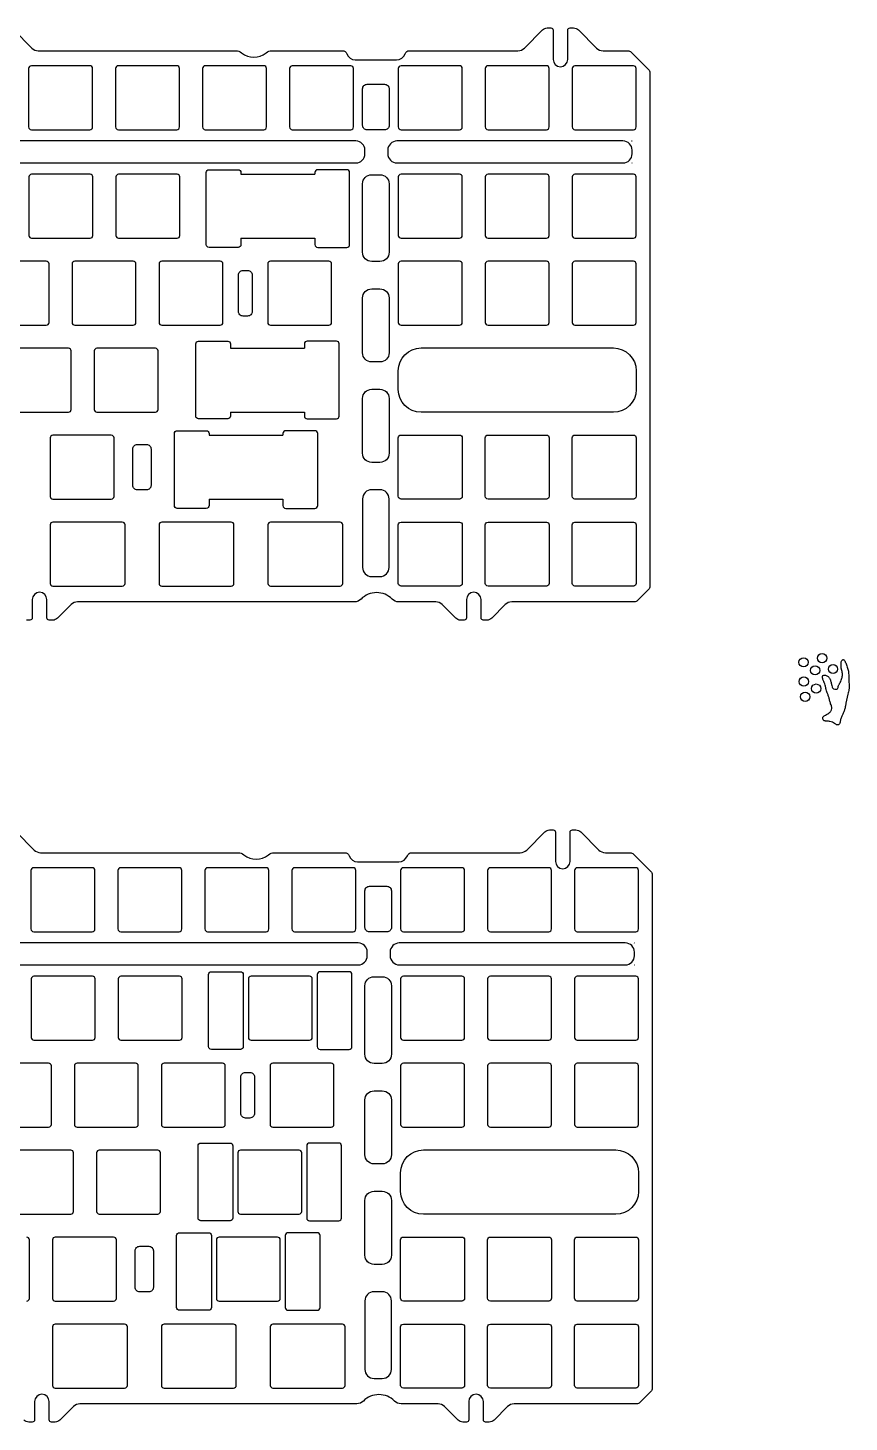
# Model space of a CAD drawing. Extents: x 825 to 1217, y 185 to 491.
# Drawn here: x 1037.5 to 1217.4, y 185.4 to 490.7 of the extents above; entities that cross this region are included whole.
import ezdxf

# ---------------------------------------------------------------- set-up
doc = ezdxf.new("R2010")
doc.units = 0
doc.header["$MEASUREMENT"] = 0
doc.layers.get('0').update_dxf_attribs({"linetype": 'CONTINUOUS'})

msp = doc.modelspace()

# ---------------------------------------------------------------- linework, layer by layer
for p, q in [((1084.21, 458.68), (1100.41, 458.68)), ((1084.21, 444.68), (1100.41, 444.68)), ((1081.91, 420.58), (1098.11, 420.58)), ((1081.91, 406.58), (1098.11, 406.58)), ((1077.21, 401.53), (1093.41, 401.53)), ((1077.21, 387.53), (1093.41, 387.53))]:
    msp.add_line(p, q)
for points in [[(1034.43, 490.29), (1038.4, 486.32)], [(1146.28, 486.32), (1150.25, 490.29)], [(1151.31, 490.73), (1152.09, 490.73)], [(1152.59, 490.23), (1152.59, 483.83)], [(1155.79, 483.83), (1155.79, 490.23)], [(1156.29, 490.73), (1157.07, 490.73)], [(1158.13, 490.29), (1162.1, 486.32)], [(1039.82, 485.73), (1083.08, 485.73)], [(1090.98, 485.73), (1106.42, 485.73)], [(1121.08, 485.73), (1144.86, 485.73)], [(1163.52, 485.73), (1168.96, 485.73)], [(1051.1, 482.43), (1038.3, 482.43)], [(1070.15, 482.43), (1057.35, 482.43)], [(1089.2, 482.43), (1076.4, 482.43)], [(1108.25, 482.43), (1095.45, 482.43)], [(1109.25, 483.73), (1118.25, 483.73)], [(1132.07, 482.43), (1119.27, 482.43)], [(1151.12, 482.43), (1138.32, 482.43)], [(1170.17, 482.43), (1157.37, 482.43)], [(1169.66, 485.44), (1173.48, 481.62)], [(1037.7, 481.83), (1037.7, 469.03)], [(1051.7, 469.03), (1051.7, 481.83)], [(1056.75, 481.83), (1056.75, 469.03)], [(1070.75, 469.03), (1070.75, 481.83)], [(1075.8, 481.83), (1075.8, 469.03)], [(1089.8, 469.03), (1089.8, 481.83)], [(1094.85, 481.83), (1094.85, 469.03)], [(1108.85, 469.03), (1108.85, 481.83)], [(1118.67, 481.83), (1118.67, 469.03)], [(1132.67, 469.03), (1132.67, 481.83)], [(1137.72, 481.83), (1137.72, 469.03)], [(1151.72, 469.03), (1151.72, 481.83)], [(1156.77, 481.83), (1156.77, 469.03)], [(1170.77, 469.03), (1170.77, 481.83)], [(1173.77, 480.92), (1173.77, 368.45)], [(1110.85, 469.38), (1110.85, 477.38)], [(1111.85, 478.38), (1115.65, 478.38)], [(1116.65, 477.38), (1116.65, 469.38)], [(1038.3, 468.43), (1051.1, 468.43)], [(1057.35, 468.43), (1070.15, 468.43)], [(1076.4, 468.43), (1089.2, 468.43)], [(1095.45, 468.43), (1108.25, 468.43)], [(1115.65, 468.38), (1111.85, 468.38)], [(1119.27, 468.43), (1132.07, 468.43)], [(1138.32, 468.43), (1151.12, 468.43)], [(1157.37, 468.43), (1170.17, 468.43)], [(1109.37, 465.96), (1034.87, 465.96)], [(1167.87, 465.96), (1118.37, 465.96)], [(1034.87, 461.16), (1109.37, 461.16)], [(1111.37, 463.16), (1111.37, 463.96)], [(1116.37, 463.96), (1116.37, 463.16)], [(1118.37, 461.16), (1167.87, 461.16)], [(1169.87, 463.16), (1169.87, 463.96)], [(1037.76, 458.08), (1037.76, 445.28)], [(1051.16, 458.68), (1038.36, 458.68)], [(1051.76, 445.28), (1051.76, 458.08)], [(1056.81, 458.08), (1056.81, 445.28)], [(1070.21, 458.68), (1057.41, 458.68)], [(1070.81, 445.28), (1070.81, 458.08)], [(1076.61, 443.26), (1076.61, 459.06)], [(1077.21, 459.66), (1083.61, 459.66)], [(1084.21, 459.06), (1084.21, 458.68)], [(1100.41, 459.06), (1100.41, 458.68)], [(1107.41, 459.66), (1101.01, 459.66)], [(1108.01, 443.26), (1108.01, 459.06)], [(1112.85, 458.58), (1114.65, 458.58)], [(1118.67, 458.08), (1118.67, 445.28)], [(1132.07, 458.68), (1119.27, 458.68)], [(1132.67, 445.28), (1132.67, 458.08)], [(1137.72, 458.08), (1137.72, 445.28)], [(1151.12, 458.68), (1138.32, 458.68)], [(1151.72, 445.28), (1151.72, 458.08)], [(1156.77, 458.08), (1156.77, 445.28)], [(1170.17, 458.68), (1157.37, 458.68)], [(1170.77, 445.28), (1170.77, 458.08)], [(1110.85, 441.58), (1110.85, 456.58)], [(1116.65, 456.58), (1116.65, 441.58)], [(1038.36, 444.68), (1051.16, 444.68)], [(1057.41, 444.68), (1070.21, 444.68)], [(1084.21, 444.68), (1084.21, 443.26)], [(1100.41, 444.68), (1100.41, 443.26)], [(1119.27, 444.68), (1132.07, 444.68)], [(1138.32, 444.68), (1151.12, 444.68)], [(1157.37, 444.68), (1170.17, 444.68)], [(1083.61, 442.66), (1077.21, 442.66)], [(1101.01, 442.66), (1107.41, 442.66)], [(1041.56, 439.63), (1028.76, 439.63)], [(1042.16, 426.23), (1042.16, 439.03)], [(1047.21, 439.03), (1047.21, 426.23)], [(1060.61, 439.63), (1047.81, 439.63)], [(1061.21, 426.23), (1061.21, 439.03)], [(1066.26, 439.03), (1066.26, 426.23)], [(1079.66, 439.63), (1066.86, 439.63)], [(1080.26, 426.23), (1080.26, 439.03)], [(1083.66, 428.63), (1083.66, 436.63)], [(1084.66, 437.63), (1085.66, 437.63)], [(1086.66, 436.63), (1086.66, 428.63)], [(1090.06, 439.03), (1090.06, 426.23)], [(1103.46, 439.63), (1090.66, 439.63)], [(1104.06, 426.23), (1104.06, 439.03)], [(1114.65, 439.58), (1112.85, 439.58)], [(1118.67, 439.03), (1118.67, 426.23)], [(1132.07, 439.63), (1119.27, 439.63)], [(1132.67, 426.23), (1132.67, 439.03)], [(1137.72, 439.03), (1137.72, 426.23)], [(1151.12, 439.63), (1138.32, 439.63)], [(1151.72, 426.23), (1151.72, 439.03)], [(1156.77, 439.03), (1156.77, 426.23)], [(1170.17, 439.63), (1157.37, 439.63)], [(1170.77, 426.23), (1170.77, 439.03)], [(1112.85, 433.58), (1114.65, 433.58)], [(1110.85, 419.58), (1110.85, 431.58)], [(1116.65, 431.58), (1116.65, 419.58)], [(1085.66, 427.63), (1084.66, 427.63)], [(1028.76, 425.63), (1041.56, 425.63)], [(1047.81, 425.63), (1060.61, 425.63)], [(1066.86, 425.63), (1079.66, 425.63)], [(1090.66, 425.63), (1103.46, 425.63)], [(1119.27, 425.63), (1132.07, 425.63)], [(1138.32, 425.63), (1151.12, 425.63)], [(1157.37, 425.63), (1170.17, 425.63)], [(1074.31, 405.73), (1074.31, 421.53)], [(1074.91, 422.13), (1081.31, 422.13)], [(1081.91, 421.53), (1081.91, 420.58)], [(1098.11, 421.53), (1098.11, 420.58)], [(1105.11, 422.13), (1098.71, 422.13)], [(1105.71, 405.73), (1105.71, 421.53)], [(1046.41, 420.58), (1033.61, 420.58)], [(1047.01, 407.18), (1047.01, 419.98)], [(1052.06, 419.98), (1052.06, 407.18)], [(1065.46, 420.58), (1052.66, 420.58)], [(1066.06, 407.18), (1066.06, 419.98)], [(1123.67, 420.63), (1165.77, 420.63)], [(1114.65, 417.58), (1112.85, 417.58)], [(1118.67, 411.55), (1118.67, 415.63)], [(1170.77, 415.63), (1170.77, 411.55)], [(1110.85, 397.58), (1110.85, 409.58)], [(1112.85, 411.58), (1114.65, 411.58)], [(1116.65, 409.58), (1116.65, 397.58)], [(1033.61, 406.58), (1046.41, 406.58)], [(1052.66, 406.58), (1065.46, 406.58)], [(1081.91, 406.58), (1081.91, 405.73)], [(1098.11, 406.58), (1098.11, 405.73)], [(1165.77, 406.55), (1123.67, 406.55)], [(1081.31, 405.13), (1074.91, 405.13)], [(1098.71, 405.13), (1105.11, 405.13)], [(1042.41, 400.93), (1042.41, 388.13)], [(1055.81, 401.53), (1043.01, 401.53)], [(1056.41, 388.13), (1056.41, 400.93)], [(1069.61, 386.11), (1069.61, 401.91)], [(1070.21, 402.51), (1076.61, 402.51)], [(1077.21, 401.91), (1077.21, 401.53)], [(1093.41, 401.91), (1093.41, 401.53)], [(1100.41, 402.51), (1094.01, 402.51)], [(1101.01, 386.11), (1101.01, 401.91)], [(1118.67, 388.15), (1118.67, 400.95)], [(1119.27, 401.55), (1132.07, 401.55)], [(1132.67, 400.95), (1132.67, 388.15)], [(1137.72, 388.15), (1137.72, 400.95)], [(1138.32, 401.55), (1151.12, 401.55)], [(1151.72, 400.95), (1151.72, 388.15)], [(1156.77, 388.15), (1156.77, 400.95)], [(1157.37, 401.55), (1170.17, 401.55)], [(1170.77, 400.95), (1170.77, 388.15)], [(1060.51, 390.53), (1060.51, 398.53)], [(1061.51, 399.53), (1063.51, 399.53)], [(1064.51, 398.53), (1064.51, 390.53)], [(1114.65, 395.58), (1112.85, 395.58)], [(1063.51, 389.53), (1061.51, 389.53)], [(1114.65, 389.58), (1112.85, 389.58)], [(1043.01, 387.53), (1055.81, 387.53)], [(1076.61, 385.51), (1070.21, 385.51)], [(1077.21, 387.53), (1077.21, 386.11)], [(1093.41, 387.53), (1093.41, 386.11)], [(1094.01, 385.51), (1100.41, 385.51)], [(1110.85, 387.58), (1110.85, 372.58)], [(1116.65, 372.58), (1116.65, 387.58)], [(1132.07, 387.55), (1119.27, 387.55)], [(1151.12, 387.55), (1138.32, 387.55)], [(1170.17, 387.55), (1157.37, 387.55)], [(1042.41, 381.88), (1042.41, 369.08)], [(1058.21, 382.48), (1043.01, 382.48)], [(1058.81, 369.08), (1058.81, 381.88)], [(1066.26, 381.88), (1066.26, 369.08)], [(1082.06, 382.48), (1066.86, 382.48)], [(1082.66, 369.08), (1082.66, 381.88)], [(1090.11, 381.88), (1090.11, 369.08)], [(1105.91, 382.48), (1090.71, 382.48)], [(1106.51, 369.08), (1106.51, 381.88)], [(1118.67, 369.08), (1118.67, 381.88)], [(1119.27, 382.48), (1132.07, 382.48)], [(1132.67, 381.88), (1132.67, 369.08)], [(1137.72, 369.08), (1137.72, 381.88)], [(1138.32, 382.48), (1151.12, 382.48)], [(1151.72, 381.88), (1151.72, 369.08)], [(1156.77, 369.08), (1156.77, 381.88)], [(1157.37, 382.48), (1170.17, 382.48)], [(1170.77, 381.88), (1170.77, 369.08)], [(1112.85, 370.58), (1114.65, 370.58)], [(1043.01, 368.48), (1058.21, 368.48)], [(1066.86, 368.48), (1082.06, 368.48)], [(1090.71, 368.48), (1105.91, 368.48)], [(1132.07, 368.48), (1119.27, 368.48)], [(1151.12, 368.48), (1138.32, 368.48)], [(1170.17, 368.48), (1157.37, 368.48)], [(1173.48, 367.74), (1171.06, 365.32)], [(1038.49, 365.53), (1038.49, 361.53)], [(1041.69, 361.53), (1041.69, 365.53)], [(1047, 364.45), (1044.03, 361.47)], [(1109.08, 365.03), (1048.42, 365.03)], [(1126.86, 365.03), (1118.75, 365.03)], [(1131.25, 361.47), (1128.28, 364.45)], [(1133.59, 365.53), (1133.59, 361.53)], [(1136.79, 361.53), (1136.79, 365.53)], [(1142.1, 364.45), (1139.13, 361.47)], [(1170.36, 365.03), (1143.52, 365.03)], [(1037.99, 361.03), (1037.21, 361.03)], [(1042.97, 361.03), (1042.19, 361.03)], [(1132.36, 361.03), (1132.31, 361.03)], [(1133.09, 361.03), (1132.36, 361.03)], [(1138.02, 361.03), (1137.29, 361.03)], [(1138.07, 361.03), (1138.02, 361.03)], [(1034.94, 314.66), (1038.91, 310.69)], [(1146.79, 310.69), (1150.76, 314.66)], [(1151.82, 315.1), (1152.6, 315.1)], [(1153.1, 314.6), (1153.1, 308.2)], [(1156.3, 308.2), (1156.3, 314.6)], [(1156.8, 315.1), (1157.58, 315.1)], [(1158.64, 314.66), (1162.61, 310.69)], [(1040.33, 310.1), (1083.59, 310.1)], [(1091.49, 310.1), (1106.93, 310.1)], [(1121.59, 310.1), (1145.37, 310.1)], [(1164.03, 310.1), (1169.47, 310.1)], [(1170.17, 309.81), (1173.99, 305.99)], [(1038.21, 306.2), (1038.21, 293.4)], [(1051.61, 306.8), (1038.81, 306.8)], [(1052.21, 293.4), (1052.21, 306.2)], [(1057.26, 306.2), (1057.26, 293.4)], [(1070.66, 306.8), (1057.86, 306.8)], [(1071.26, 293.4), (1071.26, 306.2)], [(1076.31, 306.2), (1076.31, 293.4)], [(1089.71, 306.8), (1076.91, 306.8)], [(1090.31, 293.4), (1090.31, 306.2)], [(1095.36, 306.2), (1095.36, 293.4)], [(1108.76, 306.8), (1095.96, 306.8)], [(1109.36, 293.4), (1109.36, 306.2)], [(1109.76, 308.1), (1118.76, 308.1)], [(1119.18, 306.2), (1119.18, 293.4)], [(1132.58, 306.8), (1119.78, 306.8)], [(1133.18, 293.4), (1133.18, 306.2)], [(1138.23, 306.2), (1138.23, 293.4)], [(1151.63, 306.8), (1138.83, 306.8)], [(1152.23, 293.4), (1152.23, 306.2)], [(1157.28, 306.2), (1157.28, 293.4)], [(1170.68, 306.8), (1157.88, 306.8)], [(1171.28, 293.4), (1171.28, 306.2)], [(1112.36, 302.75), (1116.16, 302.75)], [(1174.28, 305.29), (1174.28, 192.81)], [(1111.36, 293.75), (1111.36, 301.75)], [(1117.16, 301.75), (1117.16, 293.75)], [(1109.88, 290.33), (1035.38, 290.33)], [(1038.81, 292.8), (1051.61, 292.8)], [(1057.86, 292.8), (1070.66, 292.8)], [(1076.91, 292.8), (1089.71, 292.8)], [(1095.96, 292.8), (1108.76, 292.8)], [(1116.16, 292.75), (1112.36, 292.75)], [(1168.38, 290.33), (1118.88, 290.33)], [(1119.78, 292.8), (1132.58, 292.8)], [(1138.83, 292.8), (1151.63, 292.8)], [(1157.88, 292.8), (1170.68, 292.8)], [(1111.88, 287.53), (1111.88, 288.33)], [(1116.88, 288.33), (1116.88, 287.53)], [(1170.38, 287.53), (1170.38, 288.33)], [(1035.38, 285.53), (1109.88, 285.53)], [(1077.72, 284.03), (1084.12, 284.03)], [(1107.92, 284.03), (1101.52, 284.03)], [(1118.88, 285.53), (1168.38, 285.53)], [(1038.27, 282.45), (1038.27, 269.65)], [(1051.67, 283.05), (1038.87, 283.05)], [(1052.27, 269.65), (1052.27, 282.45)], [(1057.32, 282.45), (1057.32, 269.65)], [(1070.72, 283.05), (1057.92, 283.05)], [(1071.32, 269.65), (1071.32, 282.45)], [(1077.12, 267.63), (1077.12, 283.43)], [(1084.72, 283.43), (1084.72, 267.63)], [(1085.82, 282.45), (1085.82, 269.65)], [(1099.22, 283.05), (1086.42, 283.05)], [(1099.82, 269.65), (1099.82, 282.45)], [(1100.92, 283.43), (1100.92, 267.63)], [(1108.52, 267.63), (1108.52, 283.43)], [(1111.36, 265.95), (1111.36, 280.95)], [(1113.36, 282.95), (1115.16, 282.95)], [(1117.16, 280.95), (1117.16, 265.95)], [(1119.18, 282.45), (1119.18, 269.65)], [(1132.58, 283.05), (1119.78, 283.05)], [(1133.18, 269.65), (1133.18, 282.45)], [(1138.23, 282.45), (1138.23, 269.65)], [(1151.63, 283.05), (1138.83, 283.05)], [(1152.23, 269.65), (1152.23, 282.45)], [(1157.28, 282.45), (1157.28, 269.65)], [(1170.68, 283.05), (1157.88, 283.05)], [(1171.28, 269.65), (1171.28, 282.45)], [(1038.87, 269.05), (1051.67, 269.05)], [(1057.92, 269.05), (1070.72, 269.05)], [(1086.42, 269.05), (1099.22, 269.05)], [(1119.78, 269.05), (1132.58, 269.05)], [(1138.83, 269.05), (1151.63, 269.05)], [(1157.88, 269.05), (1170.68, 269.05)], [(1084.12, 267.03), (1077.72, 267.03)], [(1101.52, 267.03), (1107.92, 267.03)], [(1042.07, 264), (1029.27, 264)], [(1042.67, 250.6), (1042.67, 263.4)], [(1047.72, 263.4), (1047.72, 250.6)], [(1061.12, 264), (1048.32, 264)], [(1061.72, 250.6), (1061.72, 263.4)], [(1066.77, 263.4), (1066.77, 250.6)], [(1080.17, 264), (1067.37, 264)], [(1080.77, 250.6), (1080.77, 263.4)], [(1090.57, 263.4), (1090.57, 250.6)], [(1103.97, 264), (1091.17, 264)], [(1104.57, 250.6), (1104.57, 263.4)], [(1115.16, 263.95), (1113.36, 263.95)], [(1119.18, 263.4), (1119.18, 250.6)], [(1132.58, 264), (1119.78, 264)], [(1133.18, 250.6), (1133.18, 263.4)], [(1138.23, 263.4), (1138.23, 250.6)], [(1151.63, 264), (1138.83, 264)], [(1152.23, 250.6), (1152.23, 263.4)], [(1157.28, 263.4), (1157.28, 250.6)], [(1170.68, 264), (1157.88, 264)], [(1171.28, 250.6), (1171.28, 263.4)], [(1084.17, 253), (1084.17, 261)], [(1085.17, 262), (1086.17, 262)], [(1087.17, 261), (1087.17, 253)], [(1113.36, 257.95), (1115.16, 257.95)], [(1111.36, 243.95), (1111.36, 255.95)], [(1117.16, 255.95), (1117.16, 243.95)], [(1086.17, 252), (1085.17, 252)], [(1029.27, 250), (1042.07, 250)], [(1048.32, 250), (1061.12, 250)], [(1067.37, 250), (1080.17, 250)], [(1091.17, 250), (1103.97, 250)], [(1119.78, 250), (1132.58, 250)], [(1138.83, 250), (1151.63, 250)], [(1157.88, 250), (1170.68, 250)], [(1046.92, 244.95), (1034.12, 244.95)], [(1047.52, 231.55), (1047.52, 244.35)], [(1052.57, 244.35), (1052.57, 231.55)], [(1065.97, 244.95), (1053.17, 244.95)], [(1066.57, 231.55), (1066.57, 244.35)], [(1074.82, 230.1), (1074.82, 245.9)], [(1075.42, 246.5), (1081.82, 246.5)], [(1082.42, 245.9), (1082.42, 230.1)], [(1083.52, 244.35), (1083.52, 231.55)], [(1096.92, 244.95), (1084.12, 244.95)], [(1097.52, 231.55), (1097.52, 244.35)], [(1098.62, 245.9), (1098.62, 230.1)], [(1105.62, 246.5), (1099.22, 246.5)], [(1106.22, 230.1), (1106.22, 245.9)], [(1124.18, 245), (1166.28, 245)], [(1115.16, 241.95), (1113.36, 241.95)], [(1119.18, 235.92), (1119.18, 240)], [(1171.28, 240), (1171.28, 235.92)], [(1113.36, 235.95), (1115.16, 235.95)], [(1111.36, 221.95), (1111.36, 233.95)], [(1117.16, 233.95), (1117.16, 221.95)], [(1034.12, 230.95), (1046.92, 230.95)], [(1053.17, 230.95), (1065.97, 230.95)], [(1081.82, 229.5), (1075.42, 229.5)], [(1084.12, 230.95), (1096.92, 230.95)], [(1099.22, 229.5), (1105.62, 229.5)], [(1166.28, 230.92), (1124.18, 230.92)], [(1070.12, 210.48), (1070.12, 226.28)], [(1070.72, 226.88), (1077.12, 226.88)], [(1077.72, 226.28), (1077.72, 210.48)], [(1093.92, 226.28), (1093.92, 210.48)], [(1100.92, 226.88), (1094.52, 226.88)], [(1101.52, 210.48), (1101.52, 226.28)], [(1037.87, 212.5), (1037.87, 225.3)], [(1042.92, 225.3), (1042.92, 212.5)], [(1056.32, 225.9), (1043.52, 225.9)], [(1056.92, 212.5), (1056.92, 225.3)], [(1061.02, 214.9), (1061.02, 222.9)], [(1062.02, 223.9), (1064.02, 223.9)], [(1065.02, 222.9), (1065.02, 214.9)], [(1078.82, 225.3), (1078.82, 212.5)], [(1092.22, 225.9), (1079.42, 225.9)], [(1092.82, 212.5), (1092.82, 225.3)], [(1119.18, 212.52), (1119.18, 225.32)], [(1119.78, 225.92), (1132.58, 225.92)], [(1133.18, 225.32), (1133.18, 212.52)], [(1138.23, 212.52), (1138.23, 225.32)], [(1138.83, 225.92), (1151.63, 225.92)], [(1152.23, 225.32), (1152.23, 212.52)], [(1157.28, 212.52), (1157.28, 225.32)], [(1157.88, 225.92), (1170.68, 225.92)], [(1171.28, 225.32), (1171.28, 212.52)], [(1115.16, 219.95), (1113.36, 219.95)], [(1064.02, 213.9), (1062.02, 213.9)], [(1115.16, 213.95), (1113.36, 213.95)], [(1043.52, 211.9), (1056.32, 211.9)], [(1079.42, 211.9), (1092.22, 211.9)], [(1111.36, 211.95), (1111.36, 196.95)], [(1117.16, 196.95), (1117.16, 211.95)], [(1132.58, 211.92), (1119.78, 211.92)], [(1151.63, 211.92), (1138.83, 211.92)], [(1170.68, 211.92), (1157.88, 211.92)], [(1077.12, 209.88), (1070.72, 209.88)], [(1094.52, 209.88), (1100.92, 209.88)], [(1042.92, 206.25), (1042.92, 193.45)], [(1058.72, 206.85), (1043.52, 206.85)], [(1059.32, 193.45), (1059.32, 206.25)], [(1066.77, 206.25), (1066.77, 193.45)], [(1082.57, 206.85), (1067.37, 206.85)], [(1083.17, 193.45), (1083.17, 206.25)], [(1090.62, 206.25), (1090.62, 193.45)], [(1106.42, 206.85), (1091.22, 206.85)], [(1107.02, 193.45), (1107.02, 206.25)], [(1119.18, 193.45), (1119.18, 206.25)], [(1119.78, 206.85), (1132.58, 206.85)], [(1133.18, 206.25), (1133.18, 193.45)], [(1138.23, 193.45), (1138.23, 206.25)], [(1138.83, 206.85), (1151.63, 206.85)], [(1152.23, 206.25), (1152.23, 193.45)], [(1157.28, 193.45), (1157.28, 206.25)], [(1157.88, 206.85), (1170.68, 206.85)], [(1171.28, 206.25), (1171.28, 193.45)], [(1043.52, 192.85), (1058.72, 192.85)], [(1067.37, 192.85), (1082.57, 192.85)], [(1091.22, 192.85), (1106.42, 192.85)], [(1113.36, 194.95), (1115.16, 194.95)], [(1132.58, 192.85), (1119.78, 192.85)], [(1151.63, 192.85), (1138.83, 192.85)], [(1170.68, 192.85), (1157.88, 192.85)], [(1039, 189.9), (1039, 185.9)], [(1042.2, 185.9), (1042.2, 189.9)], [(1109.59, 189.4), (1048.93, 189.4)], [(1127.37, 189.4), (1119.26, 189.4)], [(1134.1, 189.9), (1134.1, 185.9)], [(1137.3, 185.9), (1137.3, 189.9)], [(1170.87, 189.4), (1144.03, 189.4)], [(1173.99, 192.11), (1171.57, 189.69)], [(1047.51, 188.81), (1044.54, 185.84)], [(1131.76, 185.84), (1128.79, 188.81)], [(1142.61, 188.81), (1139.64, 185.84)], [(1038.5, 185.4), (1037.72, 185.4)], [(1043.48, 185.4), (1042.7, 185.4)], [(1132.87, 185.4), (1132.82, 185.4)], [(1133.6, 185.4), (1132.87, 185.4)], [(1138.53, 185.4), (1137.8, 185.4)], [(1138.58, 185.4), (1138.53, 185.4)]]:
    msp.add_lwpolyline(points)
for points in [[(1150.25, 490.29, -0.198932), (1151.31, 490.73)], [(1152.09, 490.73, -0.414124), (1152.59, 490.23)], [(1155.79, 490.23, -0.414124), (1156.29, 490.73)], [(1157.07, 490.73, -0.198932), (1158.13, 490.29)], [(1038.4, 486.32, 0.198867), (1039.82, 485.73)], [(1083.08, 485.73, -0.174816), (1084.35, 485.27)], [(1089.7, 485.27, -0.174815), (1090.98, 485.73)], [(1106.42, 485.73, -0.317841), (1107.36, 485.06)], [(1120.14, 485.06, -0.317862), (1121.08, 485.73)], [(1144.86, 485.73, 0.198887), (1146.28, 486.32)], [(1162.1, 486.32, 0.198889), (1163.52, 485.73)], [(1168.96, 485.73, -0.198988), (1169.66, 485.44)], [(1038.3, 482.43, 0.414181), (1037.7, 481.83)], [(1051.7, 481.83, 0.414251), (1051.1, 482.43)], [(1057.35, 482.43, 0.414384), (1056.75, 481.83)], [(1070.75, 481.83, 0.414242), (1070.15, 482.43)], [(1076.4, 482.43, 0.414384), (1075.8, 481.83)], [(1084.35, 485.27, 0.360665), (1089.7, 485.27)], [(1089.8, 481.83, 0.414251), (1089.2, 482.43)], [(1095.45, 482.43, 0.414181), (1094.85, 481.83)], [(1107.36, 485.06, 0.317864), (1109.25, 483.73)], [(1108.85, 481.83, 0.414039), (1108.25, 482.43)], [(1118.25, 483.73, 0.317849), (1120.14, 485.06)], [(1119.27, 482.43, 0.414189), (1118.67, 481.83)], [(1132.67, 481.83, 0.414242), (1132.07, 482.43)], [(1138.32, 482.43, 0.414384), (1137.72, 481.83)], [(1151.72, 481.83, 0.414242), (1151.12, 482.43)], [(1152.59, 483.83, 1), (1155.79, 483.83)], [(1157.37, 482.43, 0.414189), (1156.77, 481.83)], [(1170.77, 481.83, 0.414039), (1170.17, 482.43)], [(1173.48, 481.62, -0.198875), (1173.77, 480.92)], [(1110.85, 477.38, -0.414246), (1111.85, 478.38)], [(1115.65, 478.38, -0.414246), (1116.65, 477.38)], [(1037.7, 469.03, 0.414039), (1038.3, 468.43)], [(1051.1, 468.43, 0.414189), (1051.7, 469.03)], [(1056.75, 469.03, 0.414242), (1057.35, 468.43)], [(1070.15, 468.43, 0.414242), (1070.75, 469.03)], [(1075.8, 469.03, 0.414242), (1076.4, 468.43)], [(1089.2, 468.43, 0.414189), (1089.8, 469.03)], [(1094.85, 469.03, 0.414039), (1095.45, 468.43)], [(1108.25, 468.43, 0.414039), (1108.85, 469.03)], [(1111.85, 468.38, -0.198655), (1111.14, 468.67, -0.198332), (1110.85, 469.38)], [(1116.65, 469.38, -0.198695), (1116.36, 468.67, -0.198207), (1115.65, 468.38)], [(1118.67, 469.03, 0.414251), (1119.27, 468.43)], [(1132.07, 468.43, 0.414242), (1132.67, 469.03)], [(1137.72, 469.03, 0.414242), (1138.32, 468.43)], [(1151.12, 468.43, 0.414242), (1151.72, 469.03)], [(1156.77, 469.03, 0.414251), (1157.37, 468.43)], [(1170.17, 468.43, 0.414039), (1170.77, 469.03)], [(1111.37, 463.96, 0.4142), (1109.37, 465.96)], [(1118.37, 465.96, 0.4142), (1116.37, 463.96)], [(1169.87, 463.96, 0.4142), (1167.87, 465.96)], [(1169.87, 465.95, 0.015393), (1169.81, 465.96)], [(1109.37, 461.16, 0.414203), (1111.37, 463.16)], [(1116.37, 463.16, 0.4142), (1118.37, 461.16)], [(1167.87, 461.16, 0.414203), (1169.87, 463.16)], [(1169.81, 461.16, 0.015362), (1169.87, 461.16)], [(1038.36, 458.68, 0.414384), (1037.76, 458.08)], [(1051.76, 458.08, 0.414251), (1051.16, 458.68)], [(1057.41, 458.68, 0.414181), (1056.81, 458.08)], [(1070.81, 458.08, 0.414039), (1070.21, 458.68)], [(1076.61, 459.06, -0.414039), (1077.21, 459.66)], [(1083.61, 459.66, -0.414242), (1084.21, 459.06)], [(1101.01, 459.66, 0.414384), (1100.41, 459.06)], [(1108.01, 459.06, 0.414039), (1107.41, 459.66)], [(1110.85, 456.58, -0.4142), (1112.85, 458.58)], [(1114.65, 458.58, -0.4142), (1116.65, 456.58)], [(1119.27, 458.68, 0.414189), (1118.67, 458.08)], [(1132.67, 458.08, 0.414242), (1132.07, 458.68)], [(1138.32, 458.68, 0.414384), (1137.72, 458.08)], [(1151.72, 458.08, 0.414242), (1151.12, 458.68)], [(1157.37, 458.68, 0.414189), (1156.77, 458.08)], [(1170.77, 458.08, 0.414039), (1170.17, 458.68)], [(1037.76, 445.28, 0.414242), (1038.36, 444.68)], [(1051.16, 444.68, 0.414189), (1051.76, 445.28)], [(1056.81, 445.28, 0.414039), (1057.41, 444.68)], [(1070.21, 444.68, 0.414039), (1070.81, 445.28)], [(1077.21, 442.66, -0.414181), (1076.61, 443.26)], [(1084.21, 443.26, -0.414242), (1083.61, 442.66)], [(1100.41, 443.26, 0.414242), (1101.01, 442.66)], [(1107.41, 442.66, 0.414039), (1108.01, 443.26)], [(1118.67, 445.28, 0.414251), (1119.27, 444.68)], [(1132.07, 444.68, 0.414242), (1132.67, 445.28)], [(1137.72, 445.28, 0.414242), (1138.32, 444.68)], [(1151.12, 444.68, 0.414242), (1151.72, 445.28)], [(1156.77, 445.28, 0.414251), (1157.37, 444.68)], [(1170.17, 444.68, 0.414039), (1170.77, 445.28)], [(1112.85, 439.58, -0.4142), (1110.85, 441.58)], [(1116.65, 441.58, -0.4142), (1114.65, 439.58)], [(1042.16, 439.03, 0.414251), (1041.56, 439.63)], [(1047.81, 439.63, 0.414384), (1047.21, 439.03)], [(1061.21, 439.03, 0.414242), (1060.61, 439.63)], [(1066.86, 439.63, 0.414384), (1066.26, 439.03)], [(1080.26, 439.03, 0.414251), (1079.66, 439.63)], [(1083.66, 436.63, -0.414246), (1084.66, 437.63)], [(1085.66, 437.63, -0.414246), (1086.66, 436.63)], [(1090.66, 439.63, 0.414181), (1090.06, 439.03)], [(1104.06, 439.03, 0.414039), (1103.46, 439.63)], [(1119.27, 439.63, 0.414189), (1118.67, 439.03)], [(1132.67, 439.03, 0.414242), (1132.07, 439.63)], [(1138.32, 439.63, 0.414384), (1137.72, 439.03)], [(1151.72, 439.03, 0.414242), (1151.12, 439.63)], [(1157.37, 439.63, 0.414189), (1156.77, 439.03)], [(1170.77, 439.03, 0.414039), (1170.17, 439.63)], [(1110.85, 431.58, -0.4142), (1112.85, 433.58)], [(1114.65, 433.58, -0.4142), (1116.65, 431.58)], [(1084.66, 427.63, -0.414261), (1083.66, 428.63)], [(1086.66, 428.63, -0.414261), (1085.66, 427.63)], [(1041.56, 425.63, 0.414189), (1042.16, 426.23)], [(1047.21, 426.23, 0.414217), (1047.81, 425.63)], [(1060.61, 425.63, 0.414217), (1061.21, 426.23)], [(1066.26, 426.23, 0.414217), (1066.86, 425.63)], [(1079.66, 425.63, 0.414189), (1080.26, 426.23)], [(1090.06, 426.23, 0.414013), (1090.66, 425.63)], [(1103.46, 425.63, 0.414013), (1104.06, 426.23)], [(1118.67, 426.23, 0.414251), (1119.27, 425.63)], [(1132.07, 425.63, 0.414217), (1132.67, 426.23)], [(1137.72, 426.23, 0.414217), (1138.32, 425.63)], [(1151.12, 425.63, 0.414217), (1151.72, 426.23)], [(1156.77, 426.23, 0.414251), (1157.37, 425.63)], [(1170.17, 425.63, 0.414013), (1170.77, 426.23)], [(1074.31, 421.53, -0.414217), (1074.91, 422.13)], [(1081.31, 422.13, -0.414013), (1081.91, 421.53)], [(1098.71, 422.13, 0.414232), (1098.11, 421.53)], [(1105.71, 421.53, 0.414217), (1105.11, 422.13)], [(1047.01, 419.98, 0.414217), (1046.41, 420.58)], [(1052.66, 420.58, 0.414435), (1052.06, 419.98)], [(1066.06, 419.98, 0.414251), (1065.46, 420.58)], [(1112.85, 417.58, -0.4142), (1110.85, 419.58)], [(1116.65, 419.58, -0.4142), (1114.65, 417.58)], [(1118.67, 415.63, -0.414212), (1123.67, 420.63)], [(1165.77, 420.63, -0.414212), (1170.77, 415.63)], [(1110.85, 409.58, -0.4142), (1112.85, 411.58)], [(1114.65, 411.58, -0.4142), (1116.65, 409.58)], [(1123.67, 406.55, -0.414212), (1118.67, 411.55)], [(1170.77, 411.55, -0.414212), (1165.77, 406.55)], [(1046.41, 406.58, 0.414217), (1047.01, 407.18)], [(1052.06, 407.18, 0.414217), (1052.66, 406.58)], [(1065.46, 406.58, 0.414189), (1066.06, 407.18)], [(1096.41, 406.58, 0.000001), (1096.41, 406.58, 0.000001)], [(1074.91, 405.13, -0.414435), (1074.31, 405.73)], [(1081.91, 405.73, -0.414013), (1081.31, 405.13)], [(1098.11, 405.73, 0.414013), (1098.71, 405.13)], [(1105.11, 405.13, 0.414217), (1105.71, 405.73)], [(1043.01, 401.53, 0.414232), (1042.41, 400.93)], [(1056.41, 400.93, 0.414013), (1055.81, 401.53)], [(1069.61, 401.91, -0.414013), (1070.21, 402.51)], [(1076.61, 402.51, -0.414189), (1077.21, 401.91)], [(1094.01, 402.51, 0.414232), (1093.41, 401.91)], [(1101.01, 401.91, 0.414217), (1100.41, 402.51)], [(1118.67, 400.95, -0.414013), (1119.27, 401.55)], [(1132.07, 401.55, -0.414013), (1132.67, 400.95)], [(1137.72, 400.95, -0.414251), (1138.32, 401.55)], [(1151.12, 401.55, -0.414217), (1151.72, 400.95)], [(1156.77, 400.95, -0.414217), (1157.37, 401.55)], [(1170.17, 401.55, -0.414217), (1170.77, 400.95)], [(1060.51, 398.53, -0.414261), (1061.51, 399.53)], [(1063.51, 399.53, -0.414261), (1064.51, 398.53)], [(1112.85, 395.58, -0.4142), (1110.85, 397.58)], [(1116.65, 397.58, -0.4142), (1114.65, 395.58)], [(1042.41, 388.13, 0.414013), (1043.01, 387.53)], [(1055.81, 387.53, 0.414013), (1056.41, 388.13)], [(1061.51, 389.53, -0.414251), (1060.51, 390.53)], [(1064.51, 390.53, -0.414261), (1063.51, 389.53)], [(1112.85, 389.58, 0.414205), (1110.85, 387.58)], [(1116.65, 387.58, 0.4142), (1114.65, 389.58)], [(1119.27, 387.55, -0.414232), (1118.67, 388.15)], [(1132.67, 388.15, -0.414013), (1132.07, 387.55)], [(1138.32, 387.55, -0.414189), (1137.72, 388.15)], [(1151.72, 388.15, -0.414217), (1151.12, 387.55)], [(1157.37, 387.55, -0.414435), (1156.77, 388.15)], [(1170.77, 388.15, -0.414217), (1170.17, 387.55)], [(1070.21, 385.51, -0.414232), (1069.61, 386.11)], [(1077.21, 386.11, -0.414251), (1076.61, 385.51)], [(1093.41, 386.11, 0.414013), (1094.01, 385.51)], [(1100.41, 385.51, 0.414217), (1101.01, 386.11)], [(1043.01, 382.48, 0.414232), (1042.41, 381.88)], [(1058.81, 381.88, 0.414013), (1058.21, 382.48)], [(1066.86, 382.48, 0.414435), (1066.26, 381.88)], [(1082.66, 381.88, 0.414251), (1082.06, 382.48)], [(1090.71, 382.48, 0.414232), (1090.11, 381.88)], [(1106.51, 381.88, 0.414217), (1105.91, 382.48)], [(1118.67, 381.88, -0.414013), (1119.27, 382.48)], [(1132.07, 382.48, -0.414013), (1132.67, 381.88)], [(1137.72, 381.88, -0.414251), (1138.32, 382.48)], [(1151.12, 382.48, -0.414217), (1151.72, 381.88)], [(1156.77, 381.88, -0.414217), (1157.37, 382.48)], [(1170.17, 382.48, -0.414217), (1170.77, 381.88)], [(1110.85, 372.58, 0.4142), (1112.85, 370.58)], [(1114.65, 370.58, 0.4142), (1116.65, 372.58)], [(1041.69, 365.53, 1), (1038.49, 365.53)], [(1042.41, 369.08, 0.414013), (1043.01, 368.48)], [(1058.21, 368.48, 0.414013), (1058.81, 369.08)], [(1066.26, 369.08, 0.414217), (1066.86, 368.48)], [(1082.06, 368.48, 0.414189), (1082.66, 369.08)], [(1090.11, 369.08, 0.414013), (1090.71, 368.48)], [(1105.91, 368.48, 0.414217), (1106.51, 369.08)], [(1117.33, 365.63, 0.418649), (1110.5, 365.63)], [(1119.27, 368.48, -0.414232), (1118.67, 369.08)], [(1132.67, 369.08, -0.414013), (1132.07, 368.48)], [(1136.79, 365.53, 1), (1133.59, 365.53)], [(1138.32, 368.48, -0.414189), (1137.72, 369.08)], [(1151.72, 369.08, -0.414217), (1151.12, 368.48)], [(1157.37, 368.48, -0.414435), (1156.77, 369.08)], [(1170.77, 369.08, -0.414217), (1170.17, 368.48)], [(1173.77, 368.45, -0.198595), (1173.48, 367.74)], [(1048.42, 365.03, 0.198889), (1047, 364.45)], [(1110.5, 365.63, -0.20088), (1109.08, 365.03)], [(1118.75, 365.03, -0.200897), (1117.33, 365.63)], [(1128.28, 364.45, 0.198946), (1126.86, 365.03)], [(1143.52, 365.03, 0.198884), (1142.1, 364.45)], [(1171.06, 365.32, -0.198936), (1170.36, 365.03)], [(1038.49, 361.53, -0.414124), (1037.99, 361.03)], [(1042.19, 361.03, -0.414124), (1041.69, 361.53)], [(1044.03, 361.47, -0.198849), (1042.97, 361.03)], [(1132.31, 361.03, -0.198907), (1131.25, 361.47)], [(1133.59, 361.53, -0.414124), (1133.09, 361.03)], [(1137.29, 361.03, -0.414124), (1136.79, 361.53)], [(1139.13, 361.47, -0.198931), (1138.07, 361.03)], [(1211.95, 340.04, 0.033504), (1213, 340.69, 0.094662), (1213.42, 341.13, 0.06304), (1213.56, 341.42, 0.117711), (1213.61, 342, 0.048712), (1213.54, 342.25, 0.006862), (1213.36, 342.73, -0.02046), (1213.25, 343.07, -0.013614), (1213.15, 343.46, 0.002449), (1213.05, 343.86, 0.024027), (1212.86, 344.49, 0.002376), (1212.64, 345.12, -0.010899), (1212.48, 345.57, -0.016588), (1212.34, 346.07, -0.002648), (1212.28, 346.3, 0.002647), (1212.23, 346.54, 0.021008), (1212.08, 347.05, 0.013839), (1211.98, 347.33, 0.003794), (1211.89, 347.52, -0.001932), (1211.81, 347.72, -0.031111), (1211.59, 348.36, -0.007659), (1211.57, 348.45, -0.25704), (1211.68, 348.87, -0.265764), (1212.1, 348.99, -0.073944), (1212.68, 348.75, -0.055456), (1212.94, 348.55, -0.079443), (1213.14, 348.29, -0.02344), (1213.24, 348.07, -0.040315), (1213.45, 347.39, -0.003173), (1213.5, 347.16, 0.004775), (1213.54, 346.93, 0.02855), (1213.68, 346.46, 0.043787), (1213.8, 346.2, 0.237254), (1214.26, 345.89, 0.021117), (1214.39, 345.88, 0.046048), (1214.62, 345.89, 0.157349), (1214.87, 346.01, 0.1735), (1215.01, 346.3, -0.065711), (1215.11, 346.71, -0.027786), (1215.22, 346.96, -0.009633), (1215.33, 347.16, 0.000657), (1215.44, 347.36, 0.032075), (1215.7, 347.89, 0.054666), (1215.92, 348.71, 0.079949), (1215.91, 349.55, 0.014993), (1215.86, 349.82, 0.00155), (1215.8, 350.05, -0.008392), (1215.75, 350.29, -0.030084), (1215.68, 350.79, -0.01492), (1215.66, 351.3, -0.041169), (1215.7, 351.88, -0.1232), (1215.83, 352.21, -0.09026), (1215.96, 352.32, -0.117989), (1216.12, 352.38, -0.049419), (1216.18, 352.38, -0.071886), (1216.24, 352.36, -0.130414), (1216.35, 352.28, -0.057262), (1216.49, 352.04, -0.006821), (1216.57, 351.86, 0.001969), (1216.76, 351.43, -0.012846), (1216.94, 350.99, -0.025353), (1217.22, 350.08, -0.047272), (1217.29, 349.63, -0.008716), (1217.32, 349.04, 0.002696), (1217.34, 348.45, 0.001219), (1217.37, 347.75, -0.009234), (1217.39, 347.05, 0.004083), (1217.4, 346.64, 0.008173), (1217.41, 346.22, -0.041672), (1217.41, 346.04, -0.016426), (1217.38, 345.87, -0.012195), (1217.27, 345.35, -0.000935), (1217.15, 344.84, 0.01327), (1216.6, 342.21, -0.002686), (1216.56, 341.98, -0.034597), (1216.37, 341.3, -0.004076), (1216.14, 340.64, -0.023359), (1215.99, 340.27, -0.013223), (1215.85, 339.99, 0.026457), (1215.68, 339.63, 0.040277), (1215.56, 339.25, 0.01439), (1215.49, 338.87, -0.042062), (1215.39, 338.49, -0.111906), (1215.24, 338.24, -0.213195), (1214.86, 338.1, -0.136514), (1214.47, 338.23, -0.002823), (1214.24, 338.38, 0.046629), (1213.75, 338.66, 0.055535), (1213.21, 338.82, 0.001279), (1213.12, 338.84, 0.042548), (1212.2, 338.94, -0.04643), (1212.08, 338.95, -0.115917), (1211.87, 339.05, -0.10261), (1211.73, 339.22, -0.112885), (1211.63, 339.58, -0.090439), (1211.66, 339.77, -0.158479), (1211.77, 339.93, -0.01471), (1211.86, 339.99, -0.018344), (1211.95, 340.04)], [(1150.76, 314.66, -0.198932), (1151.82, 315.1)], [(1152.6, 315.1, -0.414124), (1153.1, 314.6)], [(1156.3, 314.6, -0.414124), (1156.8, 315.1)], [(1157.58, 315.1, -0.198932), (1158.64, 314.66)], [(1038.91, 310.69, 0.198867), (1040.33, 310.1)], [(1083.59, 310.1, -0.174816), (1084.86, 309.64)], [(1084.86, 309.64, 0.360665), (1090.21, 309.64)], [(1090.21, 309.64, -0.174815), (1091.49, 310.1)], [(1106.93, 310.1, -0.317841), (1107.87, 309.43)], [(1107.87, 309.43, 0.317864), (1109.76, 308.1)], [(1118.76, 308.1, 0.317849), (1120.65, 309.43)], [(1120.65, 309.43, -0.317862), (1121.59, 310.1)], [(1145.37, 310.1, 0.198887), (1146.79, 310.69)], [(1162.61, 310.69, 0.198889), (1164.03, 310.1)], [(1169.47, 310.1, -0.198988), (1170.17, 309.81)], [(1038.81, 306.8, 0.414181), (1038.21, 306.2)], [(1052.21, 306.2, 0.414251), (1051.61, 306.8)], [(1057.86, 306.8, 0.414384), (1057.26, 306.2)], [(1071.26, 306.2, 0.414242), (1070.66, 306.8)], [(1076.91, 306.8, 0.414384), (1076.31, 306.2)], [(1090.31, 306.2, 0.414251), (1089.71, 306.8)], [(1095.96, 306.8, 0.414181), (1095.36, 306.2)], [(1109.36, 306.2, 0.414039), (1108.76, 306.8)], [(1119.78, 306.8, 0.414189), (1119.18, 306.2)], [(1133.18, 306.2, 0.414242), (1132.58, 306.8)], [(1138.83, 306.8, 0.414384), (1138.23, 306.2)], [(1152.23, 306.2, 0.414242), (1151.63, 306.8)], [(1153.1, 308.2, 1), (1156.3, 308.2)], [(1157.88, 306.8, 0.414189), (1157.28, 306.2)], [(1171.28, 306.2, 0.414039), (1170.68, 306.8)], [(1173.99, 305.99, -0.198875), (1174.28, 305.29)], [(1111.36, 301.75, -0.414246), (1112.36, 302.75)], [(1116.16, 302.75, -0.414246), (1117.16, 301.75)], [(1038.21, 293.4, 0.414039), (1038.81, 292.8)], [(1051.61, 292.8, 0.414189), (1052.21, 293.4)], [(1057.26, 293.4, 0.414242), (1057.86, 292.8)], [(1070.66, 292.8, 0.414242), (1071.26, 293.4)], [(1076.31, 293.4, 0.414242), (1076.91, 292.8)], [(1089.71, 292.8, 0.414189), (1090.31, 293.4)], [(1095.36, 293.4, 0.414039), (1095.96, 292.8)], [(1108.76, 292.8, 0.414039), (1109.36, 293.4)], [(1112.36, 292.75, -0.198655), (1111.65, 293.04, -0.198332), (1111.36, 293.75)], [(1117.16, 293.75, -0.198695), (1116.87, 293.04, -0.198207), (1116.16, 292.75)], [(1119.18, 293.4, 0.414251), (1119.78, 292.8)], [(1132.58, 292.8, 0.414242), (1133.18, 293.4)], [(1138.23, 293.4, 0.414242), (1138.83, 292.8)], [(1151.63, 292.8, 0.414242), (1152.23, 293.4)], [(1157.28, 293.4, 0.414251), (1157.88, 292.8)], [(1170.68, 292.8, 0.414039), (1171.28, 293.4)], [(1111.88, 288.33, 0.4142), (1109.88, 290.33)], [(1118.88, 290.33, 0.4142), (1116.88, 288.33)], [(1170.38, 288.33, 0.4142), (1168.38, 290.33)], [(1170.38, 290.32, 0.015393), (1170.32, 290.33)], [(1109.88, 285.53, 0.414203), (1111.88, 287.53)], [(1116.88, 287.53, 0.4142), (1118.88, 285.53)], [(1168.38, 285.53, 0.414203), (1170.38, 287.53)], [(1077.12, 283.43, -0.414039), (1077.72, 284.03)], [(1084.12, 284.03, -0.414242), (1084.72, 283.43)], [(1101.52, 284.03, 0.414384), (1100.92, 283.43)], [(1108.52, 283.43, 0.414039), (1107.92, 284.03)], [(1170.32, 285.53, 0.015362), (1170.38, 285.53)], [(1038.87, 283.05, 0.414384), (1038.27, 282.45)], [(1052.27, 282.45, 0.414251), (1051.67, 283.05)], [(1057.92, 283.05, 0.414181), (1057.32, 282.45)], [(1071.32, 282.45, 0.414039), (1070.72, 283.05)], [(1086.42, 283.05, 0.414181), (1085.82, 282.45)], [(1099.82, 282.45, 0.414039), (1099.22, 283.05)], [(1111.36, 280.95, -0.4142), (1113.36, 282.95)], [(1115.16, 282.95, -0.4142), (1117.16, 280.95)], [(1119.78, 283.05, 0.414189), (1119.18, 282.45)], [(1133.18, 282.45, 0.414242), (1132.58, 283.05)], [(1138.83, 283.05, 0.414384), (1138.23, 282.45)], [(1152.23, 282.45, 0.414242), (1151.63, 283.05)], [(1157.88, 283.05, 0.414189), (1157.28, 282.45)], [(1171.28, 282.45, 0.414039), (1170.68, 283.05)], [(1038.27, 269.65, 0.414242), (1038.87, 269.05)], [(1051.67, 269.05, 0.414189), (1052.27, 269.65)], [(1057.32, 269.65, 0.414039), (1057.92, 269.05)], [(1070.72, 269.05, 0.414039), (1071.32, 269.65)], [(1085.82, 269.65, 0.414039), (1086.42, 269.05)], [(1099.22, 269.05, 0.414039), (1099.82, 269.65)], [(1119.18, 269.65, 0.414251), (1119.78, 269.05)], [(1132.58, 269.05, 0.414242), (1133.18, 269.65)], [(1138.23, 269.65, 0.414242), (1138.83, 269.05)], [(1151.63, 269.05, 0.414242), (1152.23, 269.65)], [(1157.28, 269.65, 0.414251), (1157.88, 269.05)], [(1170.68, 269.05, 0.414039), (1171.28, 269.65)], [(1077.72, 267.03, -0.414181), (1077.12, 267.63)], [(1084.72, 267.63, -0.414242), (1084.12, 267.03)], [(1100.92, 267.63, 0.414242), (1101.52, 267.03)], [(1107.92, 267.03, 0.414039), (1108.52, 267.63)], [(1113.36, 263.95, -0.4142), (1111.36, 265.95)], [(1117.16, 265.95, -0.4142), (1115.16, 263.95)], [(1042.67, 263.4, 0.414251), (1042.07, 264)], [(1048.32, 264, 0.414384), (1047.72, 263.4)], [(1061.72, 263.4, 0.414242), (1061.12, 264)], [(1067.37, 264, 0.414384), (1066.77, 263.4)], [(1080.77, 263.4, 0.414251), (1080.17, 264)], [(1091.17, 264, 0.414181), (1090.57, 263.4)], [(1104.57, 263.4, 0.414039), (1103.97, 264)], [(1119.78, 264, 0.414189), (1119.18, 263.4)], [(1133.18, 263.4, 0.414242), (1132.58, 264)], [(1138.83, 264, 0.414384), (1138.23, 263.4)], [(1152.23, 263.4, 0.414242), (1151.63, 264)], [(1157.88, 264, 0.414189), (1157.28, 263.4)], [(1171.28, 263.4, 0.414039), (1170.68, 264)], [(1084.17, 261, -0.414246), (1085.17, 262)], [(1086.17, 262, -0.414246), (1087.17, 261)], [(1111.36, 255.95, -0.4142), (1113.36, 257.95)], [(1115.16, 257.95, -0.4142), (1117.16, 255.95)], [(1042.07, 250, 0.414189), (1042.67, 250.6)], [(1047.72, 250.6, 0.414217), (1048.32, 250)], [(1061.12, 250, 0.414217), (1061.72, 250.6)], [(1066.77, 250.6, 0.414217), (1067.37, 250)], [(1080.17, 250, 0.414189), (1080.77, 250.6)], [(1085.17, 252, -0.414261), (1084.17, 253)], [(1087.17, 253, -0.414261), (1086.17, 252)], [(1090.57, 250.6, 0.414013), (1091.17, 250)], [(1103.97, 250, 0.414013), (1104.57, 250.6)], [(1119.18, 250.6, 0.414251), (1119.78, 250)], [(1132.58, 250, 0.414217), (1133.18, 250.6)], [(1138.23, 250.6, 0.414217), (1138.83, 250)], [(1151.63, 250, 0.414217), (1152.23, 250.6)], [(1157.28, 250.6, 0.414251), (1157.88, 250)], [(1170.68, 250, 0.414013), (1171.28, 250.6)], [(1047.52, 244.35, 0.414217), (1046.92, 244.95)], [(1053.17, 244.95, 0.414435), (1052.57, 244.35)], [(1066.57, 244.35, 0.414251), (1065.97, 244.95)], [(1074.82, 245.9, -0.414217), (1075.42, 246.5)], [(1081.82, 246.5, -0.414013), (1082.42, 245.9)], [(1084.12, 244.95, 0.414435), (1083.52, 244.35)], [(1097.52, 244.35, 0.414217), (1096.92, 244.95)], [(1099.22, 246.5, 0.414232), (1098.62, 245.9)], [(1106.22, 245.9, 0.414217), (1105.62, 246.5)], [(1119.18, 240, -0.414212), (1124.18, 245)], [(1166.28, 245, -0.414212), (1171.28, 240)], [(1113.36, 241.95, -0.4142), (1111.36, 243.95)], [(1117.16, 243.95, -0.4142), (1115.16, 241.95)], [(1111.36, 233.95, -0.4142), (1113.36, 235.95)], [(1115.16, 235.95, -0.4142), (1117.16, 233.95)], [(1124.18, 230.92, -0.414212), (1119.18, 235.92)], [(1171.28, 235.92, -0.414212), (1166.28, 230.92)], [(1046.92, 230.95, 0.414217), (1047.52, 231.55)], [(1052.57, 231.55, 0.414217), (1053.17, 230.95)], [(1065.97, 230.95, 0.414189), (1066.57, 231.55)], [(1075.42, 229.5, -0.414435), (1074.82, 230.1)], [(1082.42, 230.1, -0.414013), (1081.82, 229.5)], [(1083.52, 231.55, 0.414217), (1084.12, 230.95)], [(1096.92, 230.95, 0.414217), (1097.52, 231.55)], [(1098.62, 230.1, 0.414013), (1099.22, 229.5)], [(1105.62, 229.5, 0.414217), (1106.22, 230.1)], [(1070.12, 226.28, -0.414013), (1070.72, 226.88)], [(1077.12, 226.88, -0.414189), (1077.72, 226.28)], [(1094.52, 226.88, 0.414232), (1093.92, 226.28)], [(1101.52, 226.28, 0.414217), (1100.92, 226.88)], [(1037.87, 225.3, 0.414251), (1037.27, 225.9)], [(1043.52, 225.9, 0.414232), (1042.92, 225.3)], [(1056.92, 225.3, 0.414013), (1056.32, 225.9)], [(1061.02, 222.9, -0.414261), (1062.02, 223.9)], [(1064.02, 223.9, -0.414261), (1065.02, 222.9)], [(1079.42, 225.9, 0.414435), (1078.82, 225.3)], [(1092.82, 225.3, 0.414217), (1092.22, 225.9)], [(1119.18, 225.32, -0.414013), (1119.78, 225.92)], [(1132.58, 225.92, -0.414013), (1133.18, 225.32)], [(1138.23, 225.32, -0.414251), (1138.83, 225.92)], [(1151.63, 225.92, -0.414217), (1152.23, 225.32)], [(1157.28, 225.32, -0.414217), (1157.88, 225.92)], [(1170.68, 225.92, -0.414217), (1171.28, 225.32)], [(1113.36, 219.95, -0.4142), (1111.36, 221.95)], [(1117.16, 221.95, -0.4142), (1115.16, 219.95)], [(1062.02, 213.9, -0.414251), (1061.02, 214.9)], [(1065.02, 214.9, -0.414261), (1064.02, 213.9)], [(1113.36, 213.95, 0.414205), (1111.36, 211.95)], [(1117.16, 211.95, 0.4142), (1115.16, 213.95)], [(1037.27, 211.9, 0.414189), (1037.87, 212.5)], [(1042.92, 212.5, 0.414013), (1043.52, 211.9)], [(1056.32, 211.9, 0.414013), (1056.92, 212.5)], [(1078.82, 212.5, 0.414217), (1079.42, 211.9)], [(1092.22, 211.9, 0.414217), (1092.82, 212.5)], [(1119.78, 211.92, -0.414232), (1119.18, 212.52)], [(1133.18, 212.52, -0.414013), (1132.58, 211.92)], [(1138.83, 211.92, -0.414189), (1138.23, 212.52)], [(1152.23, 212.52, -0.414217), (1151.63, 211.92)], [(1157.88, 211.92, -0.414435), (1157.28, 212.52)], [(1171.28, 212.52, -0.414217), (1170.68, 211.92)], [(1070.72, 209.88, -0.414232), (1070.12, 210.48)], [(1077.72, 210.48, -0.414251), (1077.12, 209.88)], [(1093.92, 210.48, 0.414013), (1094.52, 209.88)], [(1100.92, 209.88, 0.414217), (1101.52, 210.48)], [(1043.52, 206.85, 0.414232), (1042.92, 206.25)], [(1059.32, 206.25, 0.414013), (1058.72, 206.85)], [(1067.37, 206.85, 0.414435), (1066.77, 206.25)], [(1083.17, 206.25, 0.414251), (1082.57, 206.85)], [(1091.22, 206.85, 0.414232), (1090.62, 206.25)], [(1107.02, 206.25, 0.414217), (1106.42, 206.85)], [(1119.18, 206.25, -0.414013), (1119.78, 206.85)], [(1132.58, 206.85, -0.414013), (1133.18, 206.25)], [(1138.23, 206.25, -0.414251), (1138.83, 206.85)], [(1151.63, 206.85, -0.414217), (1152.23, 206.25)], [(1157.28, 206.25, -0.414217), (1157.88, 206.85)], [(1170.68, 206.85, -0.414217), (1171.28, 206.25)], [(1111.36, 196.95, 0.4142), (1113.36, 194.95)], [(1115.16, 194.95, 0.4142), (1117.16, 196.95)], [(1042.92, 193.45, 0.414013), (1043.52, 192.85)], [(1058.72, 192.85, 0.414013), (1059.32, 193.45)], [(1066.77, 193.45, 0.414217), (1067.37, 192.85)], [(1082.57, 192.85, 0.414189), (1083.17, 193.45)], [(1090.62, 193.45, 0.414013), (1091.22, 192.85)], [(1106.42, 192.85, 0.414217), (1107.02, 193.45)], [(1119.78, 192.85, -0.414232), (1119.18, 193.45)], [(1133.18, 193.45, -0.414013), (1132.58, 192.85)], [(1138.83, 192.85, -0.414189), (1138.23, 193.45)], [(1152.23, 193.45, -0.414217), (1151.63, 192.85)], [(1157.88, 192.85, -0.414435), (1157.28, 193.45)], [(1171.28, 193.45, -0.414217), (1170.68, 192.85)], [(1174.28, 192.81, -0.198595), (1173.99, 192.11)], [(1042.2, 189.9, 1), (1039, 189.9)], [(1048.93, 189.4, 0.198889), (1047.51, 188.81)], [(1111.01, 190, -0.20088), (1109.59, 189.4)], [(1117.84, 190, 0.418649), (1111.01, 190)], [(1119.26, 189.4, -0.200897), (1117.84, 190)], [(1128.79, 188.81, 0.198946), (1127.37, 189.4)], [(1137.3, 189.9, 1), (1134.1, 189.9)], [(1144.03, 189.4, 0.198884), (1142.61, 188.81)], [(1171.57, 189.69, -0.198936), (1170.87, 189.4)], [(1037.72, 185.4, -0.198826), (1036.66, 185.84)], [(1039, 185.9, -0.414124), (1038.5, 185.4)], [(1042.7, 185.4, -0.414124), (1042.2, 185.9)], [(1044.54, 185.84, -0.198849), (1043.48, 185.4)], [(1132.82, 185.4, -0.198907), (1131.76, 185.84)], [(1134.1, 185.9, -0.414124), (1133.6, 185.4)], [(1137.8, 185.4, -0.414124), (1137.3, 185.9)], [(1139.64, 185.84, -0.198931), (1138.58, 185.4)]]:
    msp.add_lwpolyline(points, format="xyb")
for centre in [(1207.44, 351.8), (1211.5, 352.71), (1213.89, 350.32), (1207.5, 347.58), (1209.96, 350.03), (1207.79, 344.25), (1210.2, 346.04)]:
    msp.add_circle(centre, 1.01)

doc.saveas('drawing.dxf')
